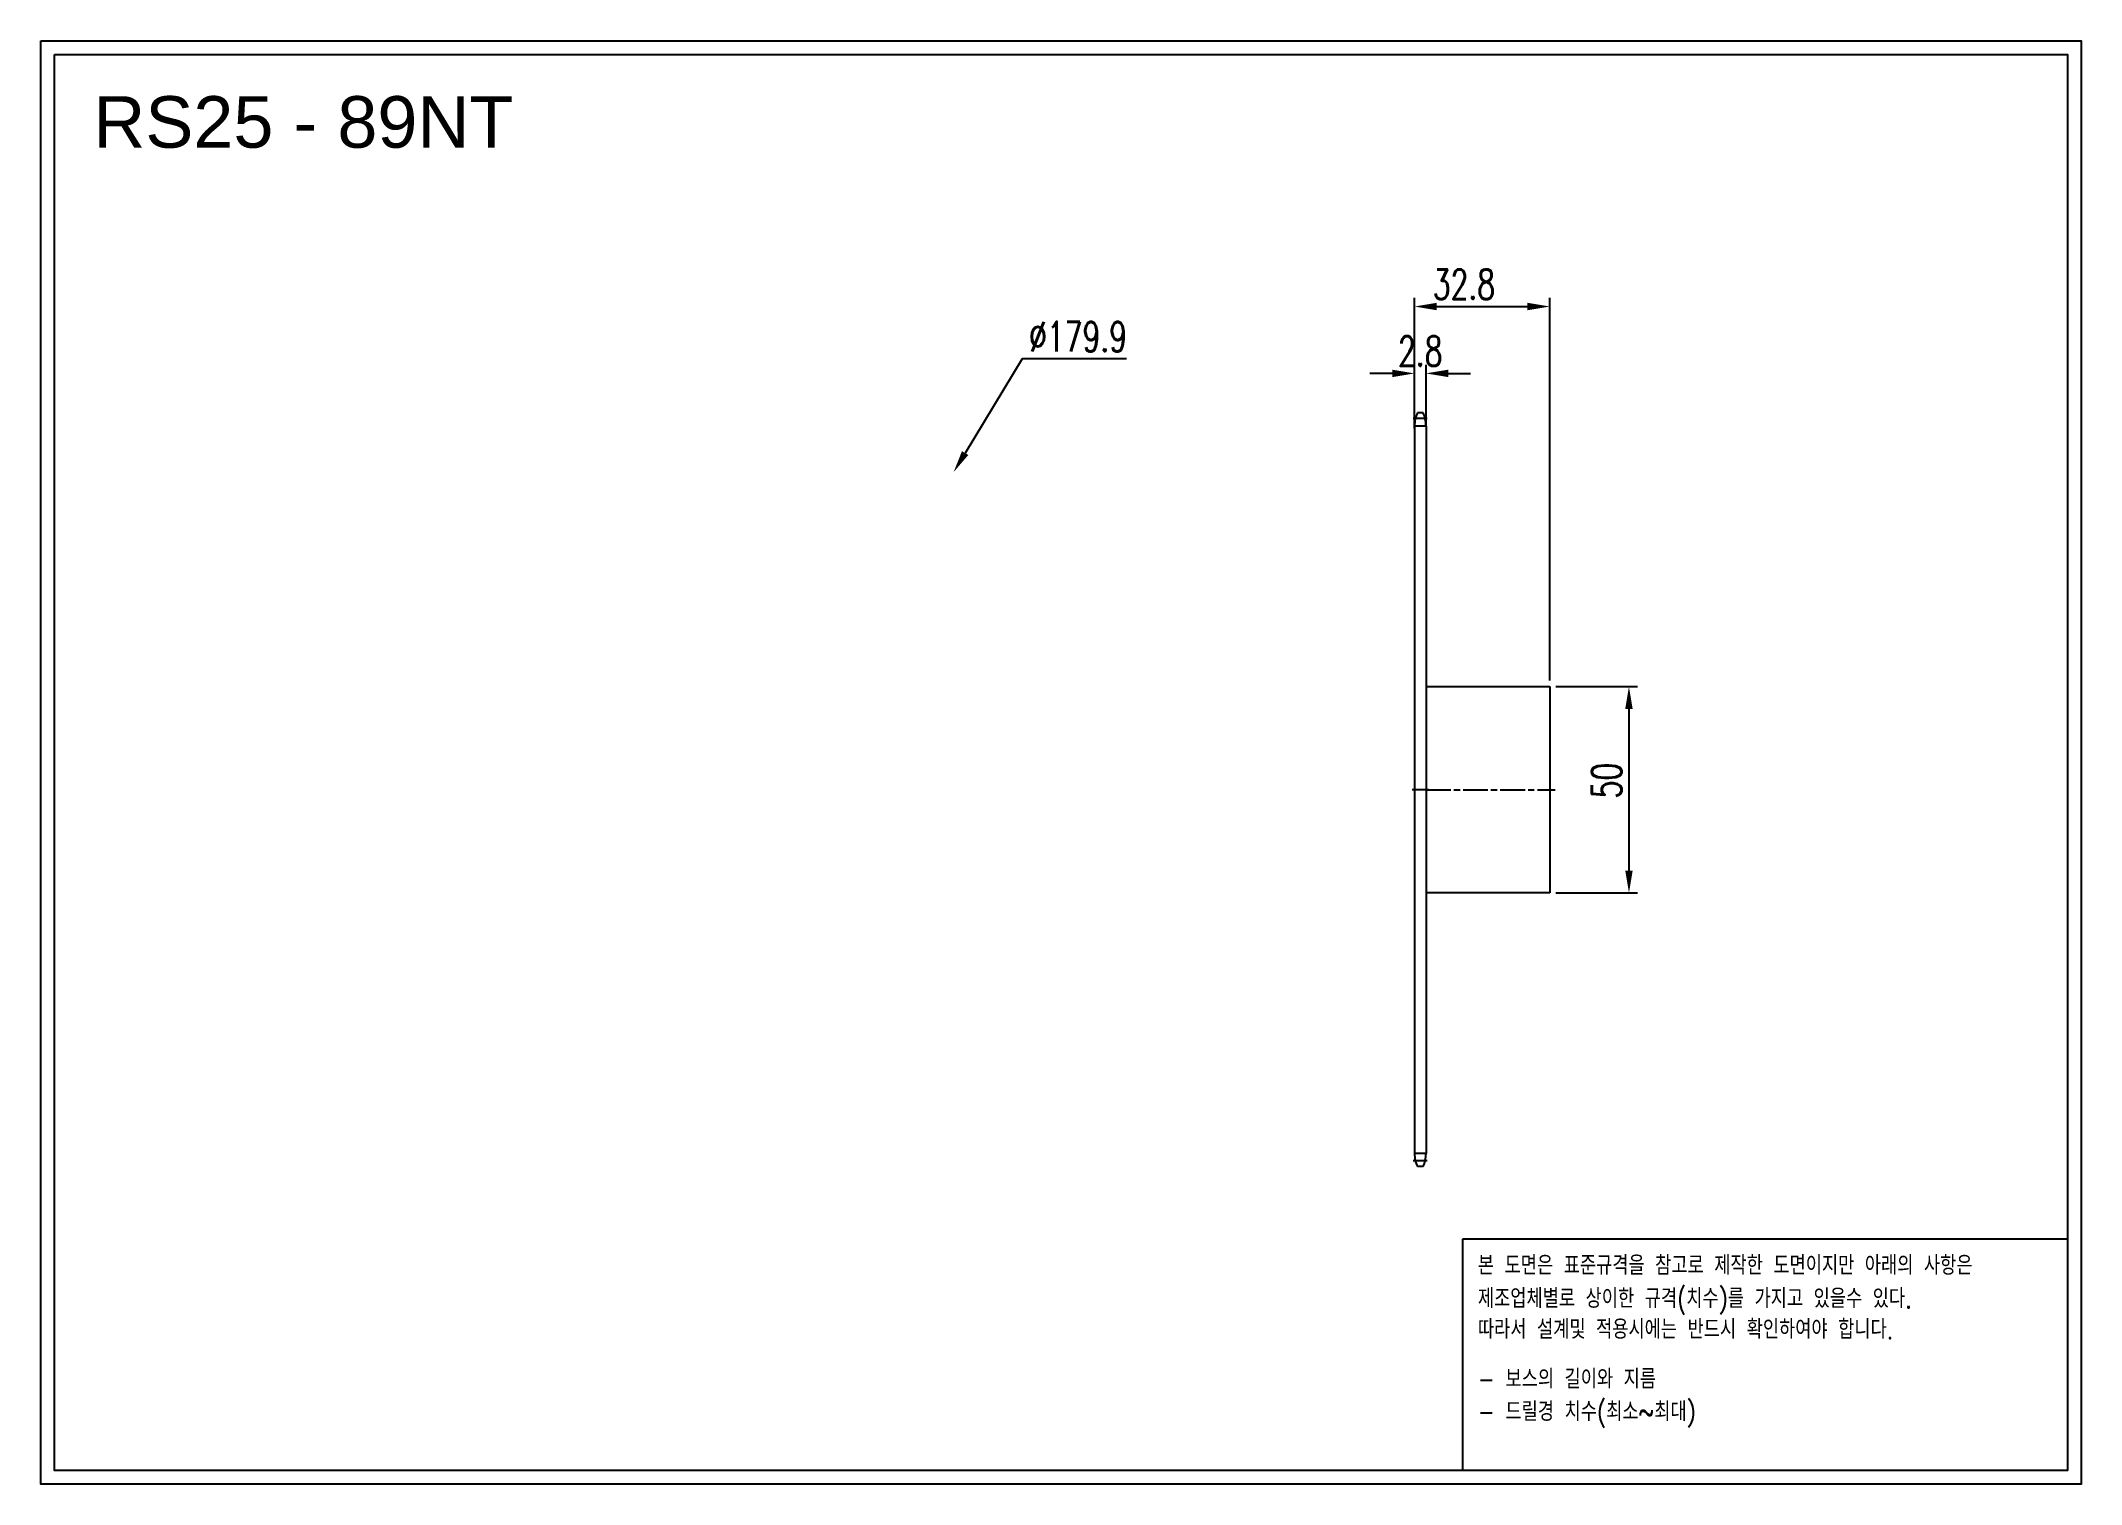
# Model space of a CAD drawing. Header units: millimetres. Extents: x -62313 to -61819, y 3259 to 3609.
import ezdxf

# ---------------------------------------------------------------- set-up
doc = ezdxf.new("R2010")
doc.units = ezdxf.units.MM
for name, pattern in [('AM_ISO02W050', [7.5, 6, -1.5]), ('AM_ISO02W050x2', [3.75, 3, -0.75]), ('AM_ISO08W050', [18, 12, -1.5, 3, -1.5]), ('AM_ISO08W050x2', [9, 6, -0.75, 1.5, -0.75])]:
    doc.linetypes.add(name, pattern=pattern)
for name, color, linetype, lineweight in [('AM_3N', 6, 'AM_ISO02W050', 25), ('AM_7', 4, 'AM_ISO08W050', 25), ('AM_7N', 4, 'AM_ISO08W050', 25)]:
    doc.layers.add(name, color=color, linetype=linetype, lineweight=lineweight)
doc.layers.add('S-DIM', color=7, linetype='Continuous')
doc.styles.add('HAN', font='ROMANS.shx', dxfattribs={"width": 0.7, "bigfont": 'whgtxt.shx'})
doc.styles.add('HSG', font='SIMPLEX.shx', dxfattribs={"width": 0.7, "bigfont": 'HSG.shx'})
doc.styles.get("Standard").update_dxf_attribs({"font": 'arial.ttf'})
doc.dimstyles.new('APP16', dxfattribs={"dimscale": 3, "dimtxt": 2.4, "dimasz": 1.8, "dimexe": 0.7, "dimexo": 0.5, "dimgap": 0.6, "dimtad": 1, "dimtoh": 1, "dimdec": 1, "dimrnd": 0.01, "dimzin": 9, "dimdsep": 46, "dimtxsty": 'HSG', "dimcen": 0, "dimclrd": 1, "dimclre": 1, "dimclrt": 256, "dimazin": 2, "dimtp": 1, "dimtm": 1, "dimtfac": 0.5, "dimtdec": 1, "dimtofl": 0, "dimtmove": 0, "dimatfit": 3, "dimfxl": 0, "dimtvp": 1, "dimtolj": 2, "dimlwd": -1, "dimlwe": -1, "dimarcsym": 0})

# ---------------------------------------------------------------- blocks, each defined once
blk = doc.blocks.new('*D2')
at = {"layer": 'Defpoints', "color": 0, "transparency": 16777216}
for p in [(-61947.45, 3452.84), (-61947.45, 3402.84), (-61928.24, 3402.84)]:
    blk.add_point(p, dxfattribs=at)
at = {"layer": 'S-DIM', "color": 1, "transparency": 16777216}
for p, q in [((-61945.95, 3452.84), (-61926.14, 3452.84)), ((-61928.24, 3447.44), (-61928.24, 3408.24)), ((-61945.95, 3402.84), (-61926.14, 3402.84))]:
    blk.add_line(p, q, dxfattribs=at)
for points in [[(-61929.14, 3447.44), (-61927.34, 3447.44), (-61928.24, 3452.84)], [(-61929.14, 3408.24), (-61927.34, 3408.24), (-61928.24, 3402.84)]]:
    blk.add_solid(points, dxfattribs=at)
at = {"layer": 'S-DIM', "transparency": 16777216, "insert": (-61933.64, 3430.06), "char_height": 7.2, "attachment_point": 5, "rotation": 90, "style": 'HSG'}
blk.add_mtext('\\A2;50', dxfattribs=at)
blk = doc.blocks.new('fuyjgdhj')
for p, q in [((-66198.52, 424.71), (-66168.52, 424.71)), ((-66168.52, 424.71), (-66168.52, 374.71)), ((-66168.52, 374.71), (-66198.52, 374.71))]:
    blk.add_line(p, q)
at = {"layer": 'AM_7N', "linetype": 'AM_ISO08W050x2'}
blk.add_line((-66198.52, 399.71), (-66167.17, 399.71), dxfattribs=at)
blk = doc.blocks.new('*D3')
at = {"layer": 'Defpoints', "color": 0, "transparency": 16777216}
for p in [(-62092.02, 3504.83), (-62185.14, 3350.86)]:
    blk.add_point(p, dxfattribs=at)
at = {"layer": 'S-DIM', "color": 1, "transparency": 16777216}
for p, q in [((-62075.42, 3532.28), (-62089.23, 3509.45)), ((-62050.1, 3532.28), (-62075.42, 3532.28))]:
    blk.add_line(p, q, dxfattribs=at)
blk.add_solid([(-62090, 3509.91), (-62088.46, 3508.98), (-62092.02, 3504.83)], dxfattribs=at)
at = {"layer": 'S-DIM', "transparency": 16777216, "insert": (-62061.86, 3537.68), "char_height": 7.2, "attachment_point": 5, "style": 'HSG'}
blk.add_mtext('\\A2;∅179.9', dxfattribs=at)
blk = doc.blocks.new('*D4')
at = {"layer": 'Defpoints', "color": 0, "transparency": 16777216}
for p in [(-61977.45, 3528.76), (-61980.25, 3514.61), (-61977.45, 3514.61)]:
    blk.add_point(p, dxfattribs=at)
at = {"layer": 'S-DIM', "color": 1, "transparency": 16777216}
for p, q in [((-61985.65, 3528.76), (-61991.05, 3528.76)), ((-61980.25, 3516.11), (-61980.25, 3530.86)), ((-61977.45, 3516.11), (-61977.45, 3530.86)), ((-61972.05, 3528.76), (-61966.65, 3528.76))]:
    blk.add_line(p, q, dxfattribs=at)
for points in [[(-61985.65, 3529.66), (-61985.65, 3527.86), (-61980.25, 3528.76)], [(-61972.05, 3529.66), (-61972.05, 3527.86), (-61977.45, 3528.76)]]:
    blk.add_solid(points, dxfattribs=at)
at = {"layer": 'S-DIM', "transparency": 16777216, "insert": (-61978.85, 3534.16), "char_height": 7.2, "attachment_point": 5, "style": 'HSG'}
blk.add_mtext('\\A2;2.8', dxfattribs=at)
blk = doc.blocks.new('*D5')
at = {"layer": 'Defpoints', "color": 0, "transparency": 16777216}
for p in [(-61947.45, 3544.97), (-61980.25, 3513.92), (-61947.45, 3452.84)]:
    blk.add_point(p, dxfattribs=at)
at = {"layer": 'S-DIM', "color": 1, "transparency": 16777216}
for p, q in [((-61980.25, 3515.42), (-61980.25, 3547.07)), ((-61974.85, 3544.97), (-61952.85, 3544.97)), ((-61947.45, 3454.34), (-61947.45, 3547.07))]:
    blk.add_line(p, q, dxfattribs=at)
for points in [[(-61974.85, 3545.87), (-61974.85, 3544.07), (-61980.25, 3544.97)], [(-61952.85, 3545.87), (-61952.85, 3544.07), (-61947.45, 3544.97)]]:
    blk.add_solid(points, dxfattribs=at)
at = {"layer": 'S-DIM', "transparency": 16777216, "insert": (-61968.26, 3550.37), "char_height": 7.2, "attachment_point": 5, "style": 'HSG'}
blk.add_mtext('\\A2;32.8', dxfattribs=at)
blk = doc.blocks.new('notice1')
at = {"color": 4}
blk.add_lwpolyline([(-22142.12, 1735.9), (-22053.8, 1735.9), (-22053.8, 1702.07), (-22142.12, 1702.07)], close=True, dxfattribs=at)
at = {"color": 4, "style": 'HAN', "width": 0.8}
for s, p in [('본 도면은 표준규격을 참고로 제작한 도면이지만 아래의 사항은', (-22139.9, 1730.62)), ('제조업체별로 상이한 규격(치수)를 가지고 있을수 있다.', (-22139.9, 1725.78)), ('따라서 설계및 적용시에는 반드시 확인하여야 합니다.', (-22139.9, 1721.28)), ('- 보스의 길이와 지름', (-22139.9, 1714.03)), ('- 드릴경 치수(최소~최대)', (-22139.9, 1709.27))]:
    blk.add_text(s, height=2.7949, dxfattribs=at).set_placement(p)

msp = doc.modelspace()

# ---------------------------------------------------------------- linework, layer by layer
for p, q in [((-61978.16, 3519.21), (-61979.55, 3519.21)), ((-61980.25, 3516.01), (-61980.25, 3339.68)), ((-61977.45, 3516.01), (-61977.45, 3339.68)), ((-61978.16, 3336.48), (-61979.55, 3336.48))]:
    msp.add_line(p, q)
for points in [[(-62313.4, 3609.38), (-61818.56, 3609.38), (-61818.56, 3259.5), (-62313.4, 3259.5)], [(-62310.06, 3606.05), (-61821.89, 3606.05), (-61821.89, 3262.83), (-62310.06, 3262.83)]]:
    msp.add_lwpolyline(points, close=True)
for centre, start, end in [((-61972.65, 3516.01), 155.0989, 180), ((-61985.05, 3516.01), 0, 24.9011), ((-61972.65, 3339.68), 180, 204.9011), ((-61985.05, 3339.68), 335.0989, 0)]:
    msp.add_arc(centre, 7.6, start, end)
at = {"layer": 'AM_3N', "linetype": 'AM_ISO02W050x2'}
for p, q in [((-61977.45, 3516.01), (-61980.25, 3516.01)), ((-61977.45, 3339.68), (-61980.25, 3339.68))]:
    msp.add_line(p, q, dxfattribs=at)
at = {"layer": 'AM_7', "linetype": 'AM_ISO08W050x2'}
for p, q in [((-61977.18, 3517.81), (-61980.56, 3517.81)), ((-61976.87, 3427.84), (-61980.84, 3427.84)), ((-61977.18, 3337.88), (-61980.56, 3337.88))]:
    msp.add_line(p, q, dxfattribs=at)

# ---------------------------------------------------------------- block references
msp.add_blockref('fuyjgdhj', (4221.07, 3028.14))
at = {"xscale": 1.66053888, "yscale": 1.66053888, "zscale": 1.66053888}
msp.add_blockref('notice1', (-25200.71, 436.48), dxfattribs=at)

# ---------------------------------------------------------------- texts
msp.add_text('RS25 - 89NT', height=12.4958).set_placement((-62300.65, 3583.47))

# ---------------------------------------------------------------- dimensions: what is measured, and where the dimension line sits
at = {"layer": 'S-DIM'}
for base, p1, p2, picture, middle in [((-61947.45, 3544.97), (-61980.25, 3513.92), (-61947.45, 3452.84), '*D5', (-61968.26, 3544.97)), ((-61977.45, 3528.76), (-61980.25, 3514.61), (-61977.45, 3514.61), '*D4', (-61978.85, 3528.76))]:
    dim = msp.add_linear_dim(base=base, p1=p1, p2=p2, dimstyle='APP16', dxfattribs=at)
    dim.commit()
    dim.dimension.update_dxf_attribs({"geometry": picture, "text_midpoint": middle, "dimtype": 128})
dim = msp.add_diameter_dim_2p(p1=(-62185.14, 3350.86), p2=(-62092.02, 3504.83), dimstyle='APP16', dxfattribs=at)
dim.commit()
dim.dimension.update_dxf_attribs({"geometry": '*D3', "text_midpoint": (-62061.86, 3532.28), "dimtype": 131})
dim = msp.add_linear_dim(base=(-61928.24, 3402.84), p1=(-61947.45, 3452.84), p2=(-61947.45, 3402.84), angle=90, dimstyle='APP16', dxfattribs=at)
dim.commit()
dim.dimension.update_dxf_attribs({"geometry": '*D2', "text_midpoint": (-61928.24, 3430.06), "dimtype": 128})

doc.saveas('drawing.dxf')
